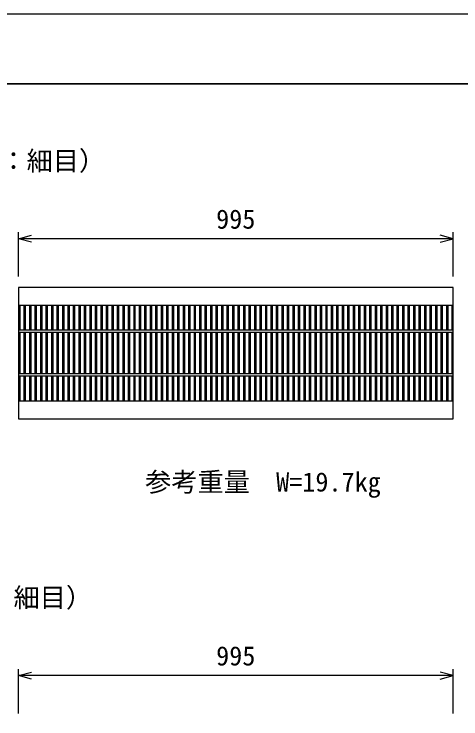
# Model space of a CAD drawing. Units: millimetres, scale not verified. Extents: x -25200 to 25200, y -8910 to 8910.
# Drawn here: x -6887 to -5864, y 158 to 1771 of the extents above; entities that cross this region are included whole.
import ezdxf
from ezdxf.enums import TextEntityAlignment as Align

# ---------------------------------------------------------------- set-up
doc = ezdxf.new("R2010")
doc.units = ezdxf.units.MM
doc.header["$LTSCALE"] = 30
for name, color, linetype, lineweight in [('0-0_DIM', 7, 'Continuous', 25), ('0-2_HATCH', 6, 'Continuous', 25), ('0-6_TXT', 7, 'Continuous', 25)]:
    doc.layers.add(name, color=color, linetype=linetype, lineweight=lineweight)
doc.styles.add('ＭＳ ゴシック', font='')
doc.styles.get('ＭＳ ゴシック').set_extended_font_data('MS Gothic')

msp = doc.modelspace()

# ---------------------------------------------------------------- linework, layer by layer
at = {"layer": '0-0_DIM'}
for p, q in [((-6876.52, 1170.13), (-6876.52, 1271.72)), ((-5881.52, 1170.13), (-5881.52, 1271.72)), ((-5881.52, 1256.72), (-6876.52, 1256.72)), ((-6876.52, 170.13), (-6876.52, 271.72)), ((-5881.52, 170.13), (-5881.52, 271.72)), ((-5881.52, 256.72), (-6876.52, 256.72))]:
    msp.add_line(p, q, dxfattribs=at)
for points in [[(-6846.52, 1248.68), (-6876.52, 1256.72), (-6846.52, 1264.76)], [(-5911.52, 1248.68), (-5881.52, 1256.72), (-5911.52, 1264.76)], [(-6846.52, 248.68), (-6876.52, 256.72), (-6846.52, 264.76)], [(-5911.52, 248.68), (-5881.52, 256.72), (-5911.52, 264.76)]]:
    msp.add_lwpolyline(points, dxfattribs=at)
at = {"layer": '0-2_HATCH'}
for p, q in [((-6876.52, 1104.91), (-5881.52, 1104.91)), ((-6873.52, 1104.91), (-6873.52, 1047.91)), ((-6863.96, 1104.91), (-6863.96, 1047.91)), ((-6860.96, 1104.91), (-6860.96, 1047.91)), ((-6851.41, 1104.91), (-6851.41, 1047.91)), ((-6848.41, 1104.91), (-6848.41, 1047.91)), ((-6838.85, 1104.91), (-6838.85, 1047.91)), ((-6835.85, 1104.91), (-6835.85, 1047.91)), ((-6826.29, 1104.91), (-6826.29, 1047.91)), ((-6823.29, 1104.91), (-6823.29, 1047.91)), ((-6813.73, 1104.91), (-6813.73, 1047.91)), ((-6810.73, 1104.91), (-6810.73, 1047.91)), ((-6801.18, 1104.91), (-6801.18, 1047.91)), ((-6798.18, 1104.91), (-6798.18, 1047.91)), ((-6788.62, 1104.91), (-6788.62, 1047.91)), ((-6785.62, 1104.91), (-6785.62, 1047.91)), ((-6776.06, 1104.91), (-6776.06, 1047.91)), ((-6773.06, 1104.91), (-6773.06, 1047.91)), ((-6763.51, 1104.91), (-6763.51, 1047.91)), ((-6760.51, 1104.91), (-6760.51, 1047.91)), ((-6750.95, 1104.91), (-6750.95, 1047.91)), ((-6747.95, 1104.91), (-6747.95, 1047.91)), ((-6738.39, 1104.91), (-6738.39, 1047.91)), ((-6735.39, 1104.91), (-6735.39, 1047.91)), ((-6725.84, 1104.91), (-6725.84, 1047.91)), ((-6722.84, 1104.91), (-6722.84, 1047.91)), ((-6713.28, 1104.91), (-6713.28, 1047.91)), ((-6710.28, 1104.91), (-6710.28, 1047.91)), ((-6700.72, 1104.91), (-6700.72, 1047.91)), ((-6697.72, 1104.91), (-6697.72, 1047.91)), ((-6688.17, 1104.91), (-6688.17, 1047.91)), ((-6685.17, 1104.91), (-6685.17, 1047.91)), ((-6675.61, 1104.91), (-6675.61, 1047.91)), ((-6672.61, 1104.91), (-6672.61, 1047.91)), ((-6663.05, 1104.91), (-6663.05, 1047.91)), ((-6660.05, 1104.91), (-6660.05, 1047.91)), ((-6650.49, 1104.91), (-6650.49, 1047.91)), ((-6647.49, 1104.91), (-6647.49, 1047.91)), ((-6637.94, 1104.91), (-6637.94, 1047.91)), ((-6634.94, 1104.91), (-6634.94, 1047.91)), ((-6625.38, 1104.91), (-6625.38, 1047.91)), ((-6622.38, 1104.91), (-6622.38, 1047.91)), ((-6612.82, 1104.91), (-6612.82, 1047.91)), ((-6609.82, 1104.91), (-6609.82, 1047.91)), ((-6600.27, 1104.91), (-6600.27, 1047.91)), ((-6597.27, 1104.91), (-6597.27, 1047.91)), ((-6587.71, 1104.91), (-6587.71, 1047.91)), ((-6584.71, 1104.91), (-6584.71, 1047.91)), ((-6575.15, 1104.91), (-6575.15, 1047.91)), ((-6572.15, 1104.91), (-6572.15, 1047.91)), ((-6562.6, 1104.91), (-6562.6, 1047.91)), ((-6559.6, 1104.91), (-6559.6, 1047.91)), ((-6550.04, 1104.91), (-6550.04, 1047.91)), ((-6547.04, 1104.91), (-6547.04, 1047.91)), ((-6537.48, 1104.91), (-6537.48, 1047.91)), ((-6534.48, 1104.91), (-6534.48, 1047.91)), ((-6524.92, 1104.91), (-6524.92, 1047.91)), ((-6521.92, 1104.91), (-6521.92, 1047.91)), ((-6512.37, 1104.91), (-6512.37, 1047.91)), ((-6509.37, 1104.91), (-6509.37, 1047.91)), ((-6499.81, 1104.91), (-6499.81, 1047.91)), ((-6496.81, 1104.91), (-6496.81, 1047.91)), ((-6487.25, 1104.91), (-6487.25, 1047.91)), ((-6484.25, 1104.91), (-6484.25, 1047.91)), ((-6474.7, 1104.91), (-6474.7, 1047.91)), ((-6471.7, 1104.91), (-6471.7, 1047.91)), ((-6462.14, 1104.91), (-6462.14, 1047.91)), ((-6459.14, 1104.91), (-6459.14, 1047.91)), ((-6449.58, 1104.91), (-6449.58, 1047.91)), ((-6446.58, 1104.91), (-6446.58, 1047.91)), ((-6437.03, 1104.91), (-6437.03, 1047.91)), ((-6434.03, 1104.91), (-6434.03, 1047.91)), ((-6424.47, 1104.91), (-6424.47, 1047.91)), ((-6421.47, 1104.91), (-6421.47, 1047.91)), ((-6411.91, 1104.91), (-6411.91, 1047.91)), ((-6408.91, 1104.91), (-6408.91, 1047.91)), ((-6399.36, 1104.91), (-6399.36, 1047.91)), ((-6396.36, 1104.91), (-6396.36, 1047.91)), ((-6386.8, 1104.91), (-6386.8, 1047.91)), ((-6383.8, 1104.91), (-6383.8, 1047.91)), ((-6374.24, 1104.91), (-6374.24, 1047.91)), ((-6371.24, 1104.91), (-6371.24, 1047.91)), ((-6361.68, 1104.91), (-6361.68, 1047.91)), ((-6358.68, 1104.91), (-6358.68, 1047.91)), ((-6349.13, 1104.91), (-6349.13, 1047.91)), ((-6346.13, 1104.91), (-6346.13, 1047.91)), ((-6336.57, 1104.91), (-6336.57, 1047.91)), ((-6333.57, 1104.91), (-6333.57, 1047.91)), ((-6324.01, 1104.91), (-6324.01, 1047.91)), ((-6321.01, 1104.91), (-6321.01, 1047.91)), ((-6311.46, 1104.91), (-6311.46, 1047.91)), ((-6308.46, 1104.91), (-6308.46, 1047.91)), ((-6298.9, 1104.91), (-6298.9, 1047.91)), ((-6295.9, 1104.91), (-6295.9, 1047.91)), ((-6286.34, 1104.91), (-6286.34, 1047.91)), ((-6283.34, 1104.91), (-6283.34, 1047.91)), ((-6273.79, 1104.91), (-6273.79, 1047.91)), ((-6270.79, 1104.91), (-6270.79, 1047.91)), ((-6261.23, 1104.91), (-6261.23, 1047.91)), ((-6258.23, 1104.91), (-6258.23, 1047.91)), ((-6248.67, 1104.91), (-6248.67, 1047.91)), ((-6245.67, 1104.91), (-6245.67, 1047.91)), ((-6236.11, 1104.91), (-6236.11, 1047.91)), ((-6233.11, 1104.91), (-6233.11, 1047.91)), ((-6223.56, 1104.91), (-6223.56, 1047.91)), ((-6220.56, 1104.91), (-6220.56, 1047.91)), ((-6211, 1104.91), (-6211, 1047.91)), ((-6208, 1104.91), (-6208, 1047.91)), ((-6198.44, 1104.91), (-6198.44, 1047.91)), ((-6195.44, 1104.91), (-6195.44, 1047.91)), ((-6185.89, 1104.91), (-6185.89, 1047.91)), ((-6182.89, 1104.91), (-6182.89, 1047.91)), ((-6173.33, 1104.91), (-6173.33, 1047.91)), ((-6170.33, 1104.91), (-6170.33, 1047.91)), ((-6160.77, 1104.91), (-6160.77, 1047.91)), ((-6157.77, 1104.91), (-6157.77, 1047.91)), ((-6148.22, 1104.91), (-6148.22, 1047.91)), ((-6145.22, 1104.91), (-6145.22, 1047.91)), ((-6135.66, 1104.91), (-6135.66, 1047.91)), ((-6132.66, 1104.91), (-6132.66, 1047.91)), ((-6123.1, 1104.91), (-6123.1, 1047.91)), ((-6120.1, 1104.91), (-6120.1, 1047.91)), ((-6110.54, 1104.91), (-6110.54, 1047.91)), ((-6107.54, 1104.91), (-6107.54, 1047.91)), ((-6097.99, 1104.91), (-6097.99, 1047.91)), ((-6094.99, 1104.91), (-6094.99, 1047.91)), ((-6085.43, 1104.91), (-6085.43, 1047.91)), ((-6082.43, 1104.91), (-6082.43, 1047.91)), ((-6072.87, 1104.91), (-6072.87, 1047.91)), ((-6069.87, 1104.91), (-6069.87, 1047.91)), ((-6060.32, 1104.91), (-6060.32, 1047.91)), ((-6057.32, 1104.91), (-6057.32, 1047.91)), ((-6047.76, 1104.91), (-6047.76, 1047.91)), ((-6044.76, 1104.91), (-6044.76, 1047.91)), ((-6035.2, 1104.91), (-6035.2, 1047.91)), ((-6032.2, 1104.91), (-6032.2, 1047.91)), ((-6022.65, 1104.91), (-6022.65, 1047.91)), ((-6019.65, 1104.91), (-6019.65, 1047.91)), ((-6010.09, 1104.91), (-6010.09, 1047.91)), ((-6007.09, 1104.91), (-6007.09, 1047.91)), ((-5997.53, 1104.91), (-5997.53, 1047.91)), ((-5994.53, 1104.91), (-5994.53, 1047.91)), ((-5984.98, 1104.91), (-5984.98, 1047.91)), ((-5981.98, 1104.91), (-5981.98, 1047.91)), ((-5972.42, 1104.91), (-5972.42, 1047.91)), ((-5969.42, 1104.91), (-5969.42, 1047.91)), ((-5959.86, 1104.91), (-5959.86, 1047.91)), ((-5956.86, 1104.91), (-5956.86, 1047.91)), ((-5947.3, 1104.91), (-5947.3, 1047.91)), ((-5944.3, 1104.91), (-5944.3, 1047.91)), ((-5934.75, 1104.91), (-5934.75, 1047.91)), ((-5931.75, 1104.91), (-5931.75, 1047.91)), ((-5922.19, 1104.91), (-5922.19, 1047.91)), ((-5919.19, 1104.91), (-5919.19, 1047.91)), ((-5909.63, 1104.91), (-5909.63, 1047.91)), ((-5906.63, 1104.91), (-5906.63, 1047.91)), ((-5897.08, 1104.91), (-5897.08, 1047.91)), ((-5894.08, 1104.91), (-5894.08, 1047.91)), ((-5884.52, 1104.91), (-5884.52, 1047.91)), ((-5881.52, 1047.91), (-6876.52, 1047.91)), ((-5881.52, 1041.91), (-6876.52, 1041.91)), ((-6873.52, 1041.91), (-6873.52, 947.91)), ((-6863.96, 1041.91), (-6863.96, 947.91)), ((-6860.96, 1041.91), (-6860.96, 947.91)), ((-6851.41, 1041.91), (-6851.41, 947.91)), ((-6848.41, 1041.91), (-6848.41, 947.91)), ((-6838.85, 1041.91), (-6838.85, 947.91)), ((-6835.85, 1041.91), (-6835.85, 947.91)), ((-6826.29, 1041.91), (-6826.29, 947.91)), ((-6823.29, 1041.91), (-6823.29, 947.91)), ((-6813.73, 1041.91), (-6813.73, 947.91)), ((-6810.73, 1041.91), (-6810.73, 947.91)), ((-6801.18, 1041.91), (-6801.18, 947.91)), ((-6798.18, 1041.91), (-6798.18, 947.91)), ((-6788.62, 1041.91), (-6788.62, 947.91)), ((-6785.62, 1041.91), (-6785.62, 947.91)), ((-6776.06, 1041.91), (-6776.06, 947.91)), ((-6773.06, 1041.91), (-6773.06, 947.91)), ((-6763.51, 1041.91), (-6763.51, 947.91)), ((-6760.51, 1041.91), (-6760.51, 947.91)), ((-6750.95, 1041.91), (-6750.95, 947.91)), ((-6747.95, 1041.91), (-6747.95, 947.91)), ((-6738.39, 1041.91), (-6738.39, 947.91)), ((-6735.39, 1041.91), (-6735.39, 947.91)), ((-6725.84, 1041.91), (-6725.84, 947.91)), ((-6722.84, 1041.91), (-6722.84, 947.91)), ((-6713.28, 1041.91), (-6713.28, 947.91)), ((-6710.28, 1041.91), (-6710.28, 947.91)), ((-6700.72, 1041.91), (-6700.72, 947.91)), ((-6697.72, 1041.91), (-6697.72, 947.91)), ((-6688.17, 1041.91), (-6688.17, 947.91)), ((-6685.17, 1041.91), (-6685.17, 947.91)), ((-6675.61, 1041.91), (-6675.61, 947.91)), ((-6672.61, 1041.91), (-6672.61, 947.91)), ((-6663.05, 1041.91), (-6663.05, 947.91)), ((-6660.05, 1041.91), (-6660.05, 947.91)), ((-6650.49, 1041.91), (-6650.49, 947.91)), ((-6647.49, 1041.91), (-6647.49, 947.91)), ((-6637.94, 1041.91), (-6637.94, 947.91)), ((-6634.94, 1041.91), (-6634.94, 947.91)), ((-6625.38, 1041.91), (-6625.38, 947.91)), ((-6622.38, 1041.91), (-6622.38, 947.91)), ((-6612.82, 1041.91), (-6612.82, 947.91)), ((-6609.82, 1041.91), (-6609.82, 947.91)), ((-6600.27, 1041.91), (-6600.27, 947.91)), ((-6597.27, 1041.91), (-6597.27, 947.91)), ((-6587.71, 1041.91), (-6587.71, 947.91)), ((-6584.71, 1041.91), (-6584.71, 947.91)), ((-6575.15, 1041.91), (-6575.15, 947.91)), ((-6572.15, 1041.91), (-6572.15, 947.91)), ((-6562.6, 1041.91), (-6562.6, 947.91)), ((-6559.6, 1041.91), (-6559.6, 947.91)), ((-6550.04, 1041.91), (-6550.04, 947.91)), ((-6547.04, 1041.91), (-6547.04, 947.91)), ((-6537.48, 1041.91), (-6537.48, 947.91)), ((-6534.48, 1041.91), (-6534.48, 947.91)), ((-6524.92, 1041.91), (-6524.92, 947.91)), ((-6521.92, 1041.91), (-6521.92, 947.91)), ((-6512.37, 1041.91), (-6512.37, 947.91)), ((-6509.37, 1041.91), (-6509.37, 947.91)), ((-6499.81, 1041.91), (-6499.81, 947.91)), ((-6496.81, 1041.91), (-6496.81, 947.91)), ((-6487.25, 1041.91), (-6487.25, 947.91)), ((-6484.25, 1041.91), (-6484.25, 947.91)), ((-6474.7, 1041.91), (-6474.7, 947.91)), ((-6471.7, 1041.91), (-6471.7, 947.91)), ((-6462.14, 1041.91), (-6462.14, 947.91)), ((-6459.14, 1041.91), (-6459.14, 947.91)), ((-6449.58, 1041.91), (-6449.58, 947.91)), ((-6446.58, 1041.91), (-6446.58, 947.91)), ((-6437.03, 1041.91), (-6437.03, 947.91)), ((-6434.03, 1041.91), (-6434.03, 947.91)), ((-6424.47, 1041.91), (-6424.47, 947.91)), ((-6421.47, 1041.91), (-6421.47, 947.91)), ((-6411.91, 1041.91), (-6411.91, 947.91)), ((-6408.91, 1041.91), (-6408.91, 947.91)), ((-6399.36, 1041.91), (-6399.36, 947.91)), ((-6396.36, 1041.91), (-6396.36, 947.91)), ((-6386.8, 1041.91), (-6386.8, 947.91)), ((-6383.8, 1041.91), (-6383.8, 947.91)), ((-6374.24, 1041.91), (-6374.24, 947.91)), ((-6371.24, 1041.91), (-6371.24, 947.91)), ((-6361.68, 1041.91), (-6361.68, 947.91)), ((-6358.68, 1041.91), (-6358.68, 947.91)), ((-6349.13, 1041.91), (-6349.13, 947.91)), ((-6346.13, 1041.91), (-6346.13, 947.91)), ((-6336.57, 1041.91), (-6336.57, 947.91)), ((-6333.57, 1041.91), (-6333.57, 947.91)), ((-6324.01, 1041.91), (-6324.01, 947.91)), ((-6321.01, 1041.91), (-6321.01, 947.91)), ((-6311.46, 1041.91), (-6311.46, 947.91)), ((-6308.46, 1041.91), (-6308.46, 947.91)), ((-6298.9, 1041.91), (-6298.9, 947.91)), ((-6295.9, 1041.91), (-6295.9, 947.91)), ((-6286.34, 1041.91), (-6286.34, 947.91)), ((-6283.34, 1041.91), (-6283.34, 947.91)), ((-6273.79, 1041.91), (-6273.79, 947.91)), ((-6270.79, 1041.91), (-6270.79, 947.91)), ((-6261.23, 1041.91), (-6261.23, 947.91)), ((-6258.23, 1041.91), (-6258.23, 947.91)), ((-6248.67, 1041.91), (-6248.67, 947.91)), ((-6245.67, 1041.91), (-6245.67, 947.91)), ((-6236.11, 1041.91), (-6236.11, 947.91)), ((-6233.11, 1041.91), (-6233.11, 947.91)), ((-6223.56, 1041.91), (-6223.56, 947.91)), ((-6220.56, 1041.91), (-6220.56, 947.91)), ((-6211, 1041.91), (-6211, 947.91)), ((-6208, 1041.91), (-6208, 947.91)), ((-6198.44, 1041.91), (-6198.44, 947.91)), ((-6195.44, 1041.91), (-6195.44, 947.91)), ((-6185.89, 1041.91), (-6185.89, 947.91)), ((-6182.89, 1041.91), (-6182.89, 947.91)), ((-6173.33, 1041.91), (-6173.33, 947.91)), ((-6170.33, 1041.91), (-6170.33, 947.91)), ((-6160.77, 1041.91), (-6160.77, 947.91)), ((-6157.77, 1041.91), (-6157.77, 947.91)), ((-6148.22, 1041.91), (-6148.22, 947.91)), ((-6145.22, 1041.91), (-6145.22, 947.91)), ((-6135.66, 1041.91), (-6135.66, 947.91)), ((-6132.66, 1041.91), (-6132.66, 947.91)), ((-6123.1, 1041.91), (-6123.1, 947.91)), ((-6120.1, 1041.91), (-6120.1, 947.91)), ((-6110.54, 1041.91), (-6110.54, 947.91)), ((-6107.54, 1041.91), (-6107.54, 947.91)), ((-6097.99, 1041.91), (-6097.99, 947.91)), ((-6094.99, 1041.91), (-6094.99, 947.91)), ((-6085.43, 1041.91), (-6085.43, 947.91)), ((-6082.43, 1041.91), (-6082.43, 947.91)), ((-6072.87, 1041.91), (-6072.87, 947.91)), ((-6069.87, 1041.91), (-6069.87, 947.91)), ((-6060.32, 1041.91), (-6060.32, 947.91)), ((-6057.32, 1041.91), (-6057.32, 947.91)), ((-6047.76, 1041.91), (-6047.76, 947.91)), ((-6044.76, 1041.91), (-6044.76, 947.91)), ((-6035.2, 1041.91), (-6035.2, 947.91)), ((-6032.2, 1041.91), (-6032.2, 947.91)), ((-6022.65, 1041.91), (-6022.65, 947.91)), ((-6019.65, 1041.91), (-6019.65, 947.91)), ((-6010.09, 1041.91), (-6010.09, 947.91)), ((-6007.09, 1041.91), (-6007.09, 947.91)), ((-5997.53, 1041.91), (-5997.53, 947.91)), ((-5994.53, 1041.91), (-5994.53, 947.91)), ((-5984.98, 1041.91), (-5984.98, 947.91)), ((-5981.98, 1041.91), (-5981.98, 947.91)), ((-5972.42, 1041.91), (-5972.42, 947.91)), ((-5969.42, 1041.91), (-5969.42, 947.91)), ((-5959.86, 1041.91), (-5959.86, 947.91)), ((-5956.86, 1041.91), (-5956.86, 947.91)), ((-5947.3, 1041.91), (-5947.3, 947.91)), ((-5944.3, 1041.91), (-5944.3, 947.91)), ((-5934.75, 1041.91), (-5934.75, 947.91)), ((-5931.75, 1041.91), (-5931.75, 947.91)), ((-5922.19, 1041.91), (-5922.19, 947.91)), ((-5919.19, 1041.91), (-5919.19, 947.91)), ((-5909.63, 1041.91), (-5909.63, 947.91)), ((-5906.63, 1041.91), (-5906.63, 947.91)), ((-5897.08, 1041.91), (-5897.08, 947.91)), ((-5894.08, 1041.91), (-5894.08, 947.91)), ((-5884.52, 1041.91), (-5884.52, 947.91)), ((-5881.52, 947.91), (-6876.52, 947.91)), ((-5881.52, 941.91), (-6876.52, 941.91)), ((-6873.52, 941.91), (-6873.52, 884.91)), ((-6863.96, 941.91), (-6863.96, 884.91)), ((-6860.96, 941.91), (-6860.96, 884.91)), ((-6851.41, 941.91), (-6851.41, 884.91)), ((-6848.41, 941.91), (-6848.41, 884.91)), ((-6838.85, 941.91), (-6838.85, 884.91)), ((-6835.85, 941.91), (-6835.85, 884.91)), ((-6826.29, 941.91), (-6826.29, 884.91)), ((-6823.29, 941.91), (-6823.29, 884.91)), ((-6813.73, 941.91), (-6813.73, 884.91)), ((-6810.73, 941.91), (-6810.73, 884.91)), ((-6801.18, 941.91), (-6801.18, 884.91)), ((-6798.18, 941.91), (-6798.18, 884.91)), ((-6788.62, 941.91), (-6788.62, 884.91)), ((-6785.62, 941.91), (-6785.62, 884.91)), ((-6776.06, 941.91), (-6776.06, 884.91)), ((-6773.06, 941.91), (-6773.06, 884.91)), ((-6763.51, 941.91), (-6763.51, 884.91)), ((-6760.51, 941.91), (-6760.51, 884.91)), ((-6750.95, 941.91), (-6750.95, 884.91)), ((-6747.95, 941.91), (-6747.95, 884.91)), ((-6738.39, 941.91), (-6738.39, 884.91)), ((-6735.39, 941.91), (-6735.39, 884.91)), ((-6725.84, 941.91), (-6725.84, 884.91)), ((-6722.84, 941.91), (-6722.84, 884.91)), ((-6713.28, 941.91), (-6713.28, 884.91)), ((-6710.28, 941.91), (-6710.28, 884.91)), ((-6700.72, 941.91), (-6700.72, 884.91)), ((-6697.72, 941.91), (-6697.72, 884.91)), ((-6688.17, 941.91), (-6688.17, 884.91)), ((-6685.17, 941.91), (-6685.17, 884.91)), ((-6675.61, 941.91), (-6675.61, 884.91)), ((-6672.61, 941.91), (-6672.61, 884.91)), ((-6663.05, 941.91), (-6663.05, 884.91)), ((-6660.05, 941.91), (-6660.05, 884.91)), ((-6650.49, 941.91), (-6650.49, 884.91)), ((-6647.49, 941.91), (-6647.49, 884.91)), ((-6637.94, 941.91), (-6637.94, 884.91)), ((-6634.94, 941.91), (-6634.94, 884.91)), ((-6625.38, 941.91), (-6625.38, 884.91)), ((-6622.38, 941.91), (-6622.38, 884.91)), ((-6612.82, 941.91), (-6612.82, 884.91)), ((-6609.82, 941.91), (-6609.82, 884.91)), ((-6600.27, 941.91), (-6600.27, 884.91)), ((-6597.27, 941.91), (-6597.27, 884.91)), ((-6587.71, 941.91), (-6587.71, 884.91)), ((-6584.71, 941.91), (-6584.71, 884.91)), ((-6575.15, 941.91), (-6575.15, 884.91)), ((-6572.15, 941.91), (-6572.15, 884.91)), ((-6562.6, 941.91), (-6562.6, 884.91)), ((-6559.6, 941.91), (-6559.6, 884.91)), ((-6550.04, 941.91), (-6550.04, 884.91)), ((-6547.04, 941.91), (-6547.04, 884.91)), ((-6537.48, 941.91), (-6537.48, 884.91)), ((-6534.48, 941.91), (-6534.48, 884.91)), ((-6524.92, 941.91), (-6524.92, 884.91)), ((-6521.92, 941.91), (-6521.92, 884.91)), ((-6512.37, 941.91), (-6512.37, 884.91)), ((-6509.37, 941.91), (-6509.37, 884.91)), ((-6499.81, 941.91), (-6499.81, 884.91)), ((-6496.81, 941.91), (-6496.81, 884.91)), ((-6487.25, 941.91), (-6487.25, 884.91)), ((-6484.25, 941.91), (-6484.25, 884.91)), ((-6474.7, 941.91), (-6474.7, 884.91)), ((-6471.7, 941.91), (-6471.7, 884.91)), ((-6462.14, 941.91), (-6462.14, 884.91)), ((-6459.14, 941.91), (-6459.14, 884.91)), ((-6449.58, 941.91), (-6449.58, 884.91)), ((-6446.58, 941.91), (-6446.58, 884.91)), ((-6437.03, 941.91), (-6437.03, 884.91)), ((-6434.03, 941.91), (-6434.03, 884.91)), ((-6424.47, 941.91), (-6424.47, 884.91)), ((-6421.47, 941.91), (-6421.47, 884.91)), ((-6411.91, 941.91), (-6411.91, 884.91)), ((-6408.91, 941.91), (-6408.91, 884.91)), ((-6399.36, 941.91), (-6399.36, 884.91)), ((-6396.36, 941.91), (-6396.36, 884.91)), ((-6386.8, 941.91), (-6386.8, 884.91)), ((-6383.8, 941.91), (-6383.8, 884.91)), ((-6374.24, 941.91), (-6374.24, 884.91)), ((-6371.24, 941.91), (-6371.24, 884.91)), ((-6361.68, 941.91), (-6361.68, 884.91)), ((-6358.68, 941.91), (-6358.68, 884.91)), ((-6349.13, 941.91), (-6349.13, 884.91)), ((-6346.13, 941.91), (-6346.13, 884.91)), ((-6336.57, 941.91), (-6336.57, 884.91)), ((-6333.57, 941.91), (-6333.57, 884.91)), ((-6324.01, 941.91), (-6324.01, 884.91)), ((-6321.01, 941.91), (-6321.01, 884.91)), ((-6311.46, 941.91), (-6311.46, 884.91)), ((-6308.46, 941.91), (-6308.46, 884.91)), ((-6298.9, 941.91), (-6298.9, 884.91)), ((-6295.9, 941.91), (-6295.9, 884.91)), ((-6286.34, 941.91), (-6286.34, 884.91)), ((-6283.34, 941.91), (-6283.34, 884.91)), ((-6273.79, 941.91), (-6273.79, 884.91)), ((-6270.79, 941.91), (-6270.79, 884.91)), ((-6261.23, 941.91), (-6261.23, 884.91)), ((-6258.23, 941.91), (-6258.23, 884.91)), ((-6248.67, 941.91), (-6248.67, 884.91)), ((-6245.67, 941.91), (-6245.67, 884.91)), ((-6236.11, 941.91), (-6236.11, 884.91)), ((-6233.11, 941.91), (-6233.11, 884.91)), ((-6223.56, 941.91), (-6223.56, 884.91)), ((-6220.56, 941.91), (-6220.56, 884.91)), ((-6211, 941.91), (-6211, 884.91)), ((-6208, 941.91), (-6208, 884.91)), ((-6198.44, 941.91), (-6198.44, 884.91)), ((-6195.44, 941.91), (-6195.44, 884.91)), ((-6185.89, 941.91), (-6185.89, 884.91)), ((-6182.89, 941.91), (-6182.89, 884.91)), ((-6173.33, 941.91), (-6173.33, 884.91)), ((-6170.33, 941.91), (-6170.33, 884.91)), ((-6160.77, 941.91), (-6160.77, 884.91)), ((-6157.77, 941.91), (-6157.77, 884.91)), ((-6148.22, 941.91), (-6148.22, 884.91)), ((-6145.22, 941.91), (-6145.22, 884.91)), ((-6135.66, 941.91), (-6135.66, 884.91)), ((-6132.66, 941.91), (-6132.66, 884.91)), ((-6123.1, 941.91), (-6123.1, 884.91)), ((-6120.1, 941.91), (-6120.1, 884.91)), ((-6110.54, 941.91), (-6110.54, 884.91)), ((-6107.54, 941.91), (-6107.54, 884.91)), ((-6097.99, 941.91), (-6097.99, 884.91)), ((-6094.99, 941.91), (-6094.99, 884.91)), ((-6085.43, 941.91), (-6085.43, 884.91)), ((-6082.43, 941.91), (-6082.43, 884.91)), ((-6072.87, 941.91), (-6072.87, 884.91)), ((-6069.87, 941.91), (-6069.87, 884.91)), ((-6060.32, 941.91), (-6060.32, 884.91)), ((-6057.32, 941.91), (-6057.32, 884.91)), ((-6047.76, 941.91), (-6047.76, 884.91)), ((-6044.76, 941.91), (-6044.76, 884.91)), ((-6035.2, 941.91), (-6035.2, 884.91)), ((-6032.2, 941.91), (-6032.2, 884.91)), ((-6022.65, 941.91), (-6022.65, 884.91)), ((-6019.65, 941.91), (-6019.65, 884.91)), ((-6010.09, 941.91), (-6010.09, 884.91)), ((-6007.09, 941.91), (-6007.09, 884.91)), ((-5997.53, 941.91), (-5997.53, 884.91)), ((-5994.53, 941.91), (-5994.53, 884.91)), ((-5984.98, 941.91), (-5984.98, 884.91)), ((-5981.98, 941.91), (-5981.98, 884.91)), ((-5972.42, 941.91), (-5972.42, 884.91)), ((-5969.42, 941.91), (-5969.42, 884.91)), ((-5959.86, 941.91), (-5959.86, 884.91)), ((-5956.86, 941.91), (-5956.86, 884.91)), ((-5947.3, 941.91), (-5947.3, 884.91)), ((-5944.3, 941.91), (-5944.3, 884.91)), ((-5934.75, 941.91), (-5934.75, 884.91)), ((-5931.75, 941.91), (-5931.75, 884.91)), ((-5922.19, 941.91), (-5922.19, 884.91)), ((-5919.19, 941.91), (-5919.19, 884.91)), ((-5909.63, 941.91), (-5909.63, 884.91)), ((-5906.63, 941.91), (-5906.63, 884.91)), ((-5897.08, 941.91), (-5897.08, 884.91)), ((-5894.08, 941.91), (-5894.08, 884.91)), ((-5884.52, 941.91), (-5884.52, 884.91)), ((-5881.52, 884.91), (-6876.52, 884.91))]:
    msp.add_line(p, q, dxfattribs=at)
msp.add_lwpolyline([(-6876.52, 1144.91), (-6876.52, 844.91), (-5881.52, 844.91), (-5881.52, 1144.91)], close=True, dxfattribs=at)
at = {"layer": '0-6_TXT'}
for points in [[(-9316.68, 1611.24), (-5116.68, 1611.24), (-5116.68, 1771.24), (-9316.68, 1771.24)], [(-7216.68, -1618.68), (-5116.68, -1618.68), (-5116.68, 1611.24), (-7216.68, 1611.24)]]:
    msp.add_lwpolyline(points, close=True, dxfattribs=at)

# ---------------------------------------------------------------- texts
at = {"layer": '0-0_DIM', "style": 'ＭＳ ゴシック'}
for s, p in [('（T-14：細目）', (-7097.66, 1400.09)), ('995', (-6424.02, 1266.72)), ('参考重量\u3000W=19.7kg', (-6586.68, 664.91)), ('（T-6：細目）', (-7097.66, 400.09)), ('995', (-6424.02, 266.72))]:
    msp.add_text(s, height=43.99, dxfattribs=at).set_placement(p, align=Align.BOTTOM_LEFT)

doc.saveas('drawing.dxf')
